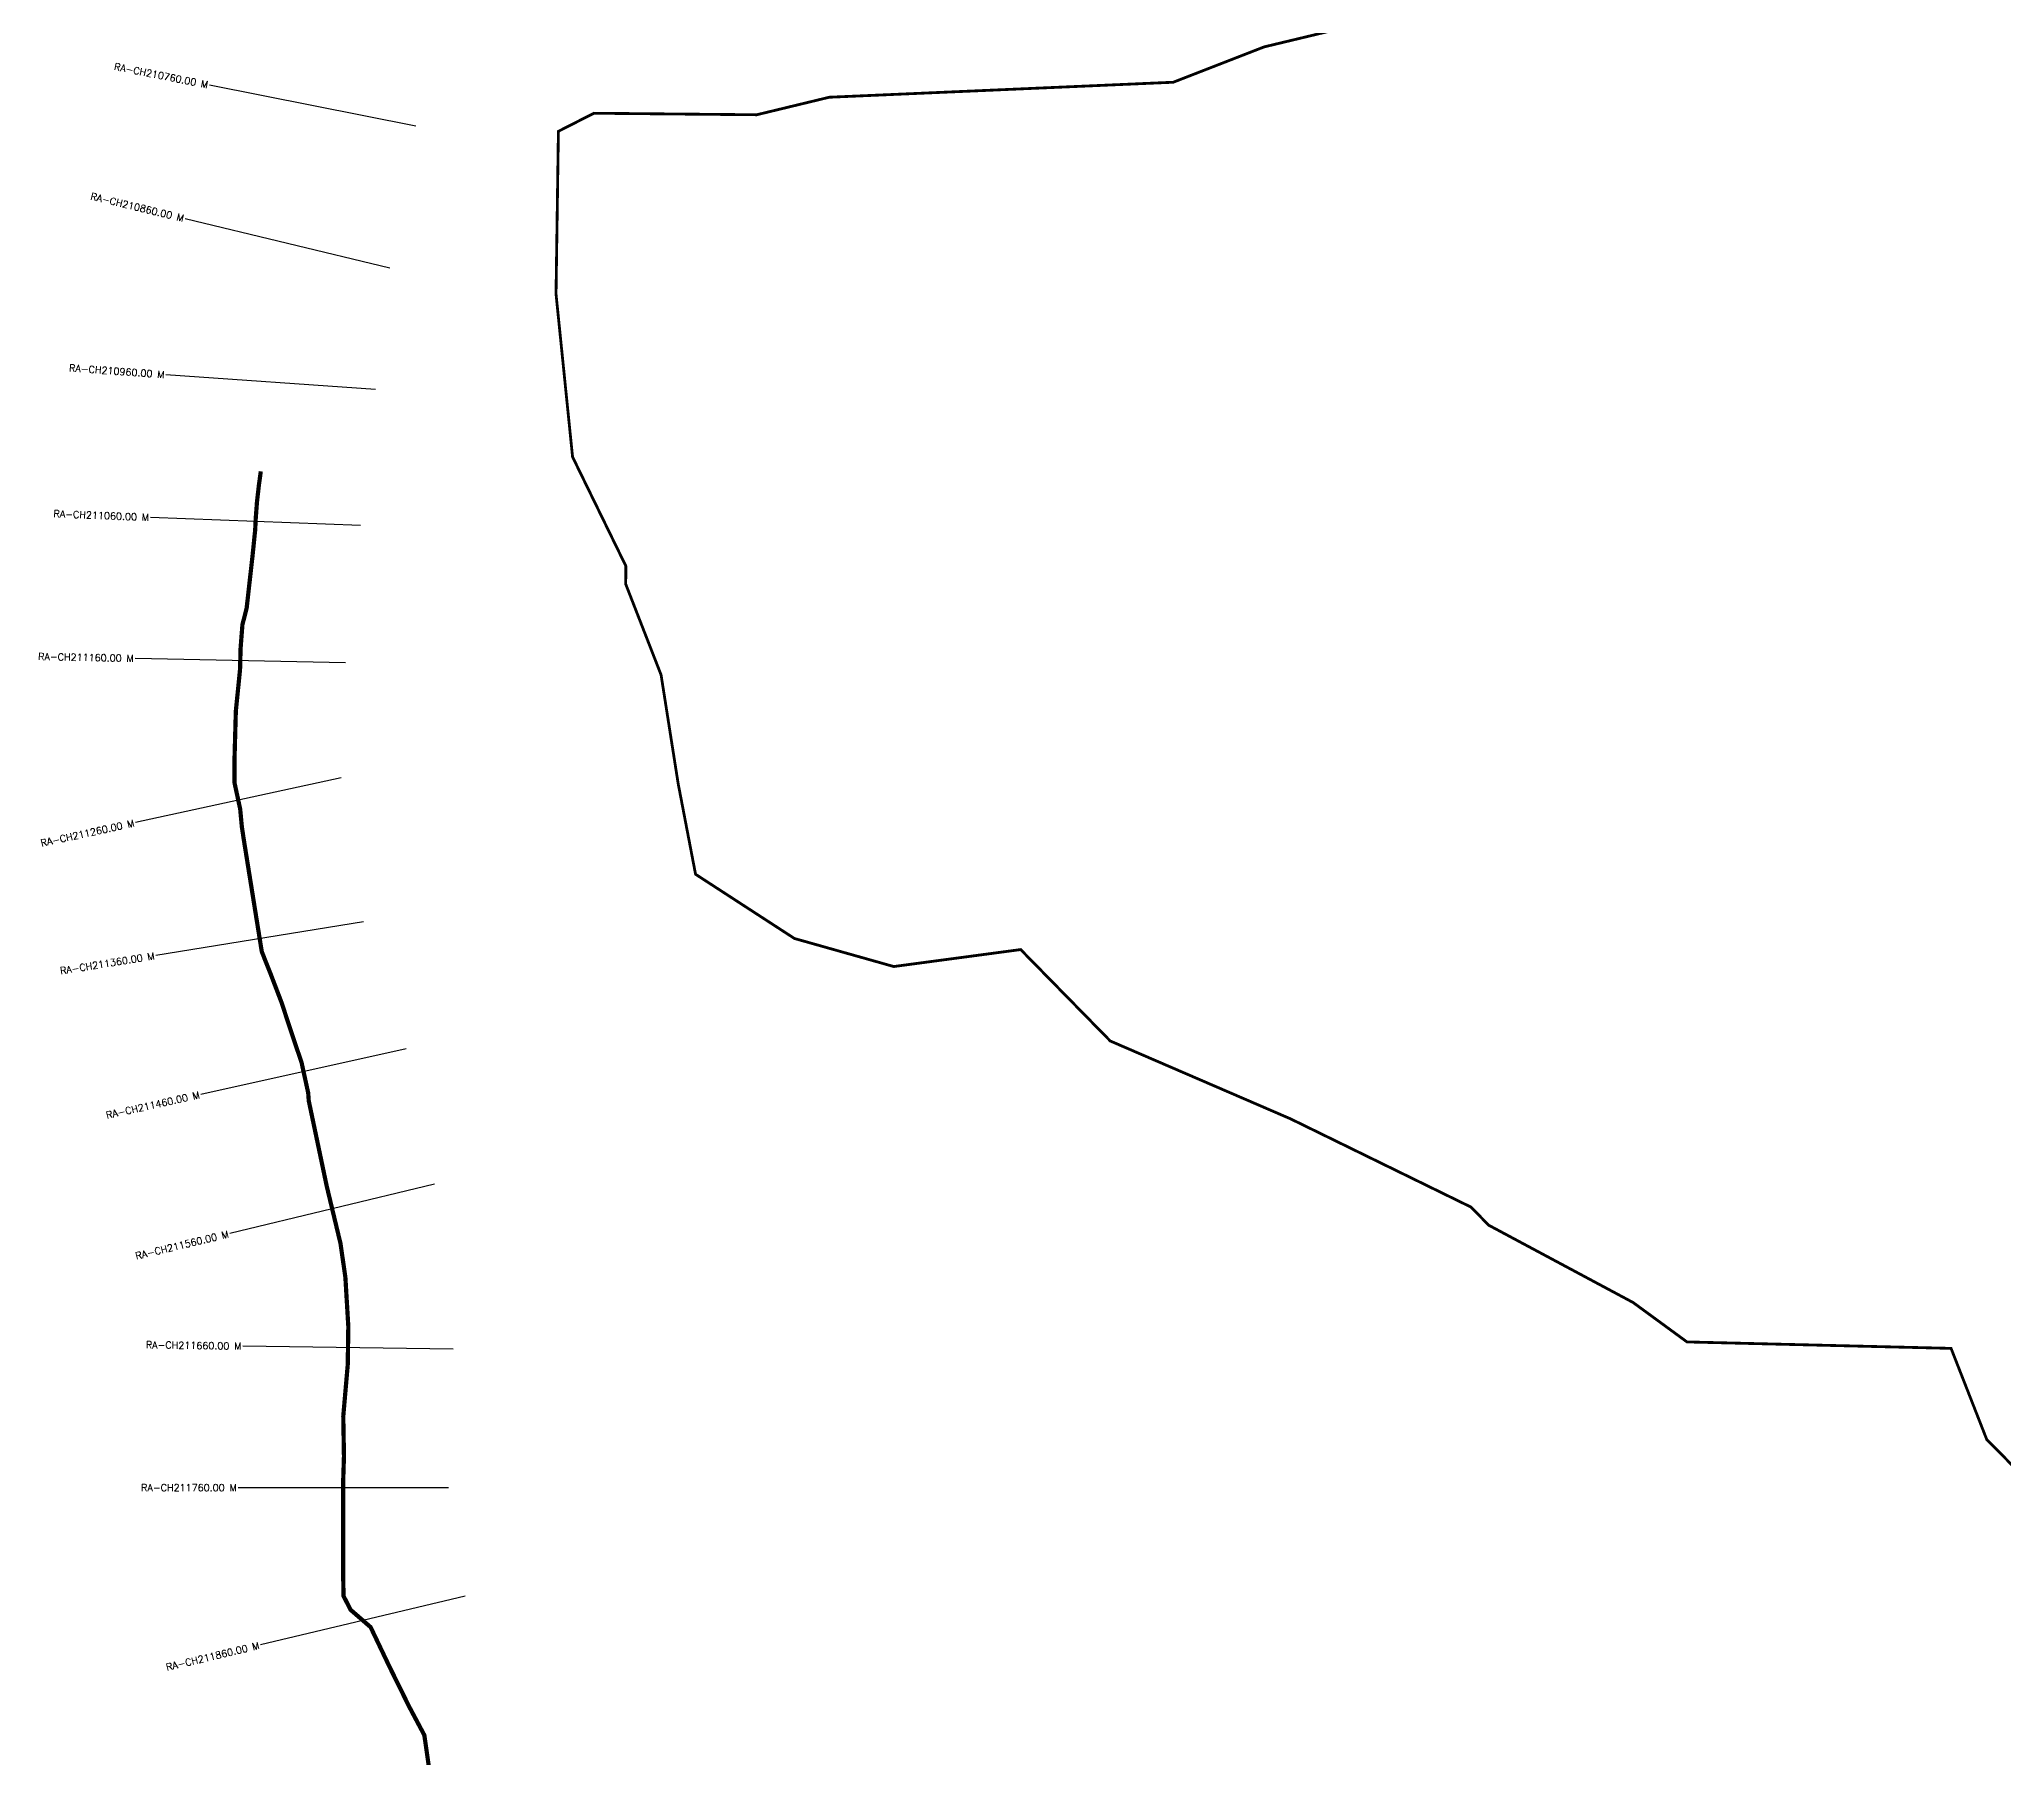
# Model space of a CAD drawing. Header units: metres. Extents: x 274520 to 277334, y 2070366 to 2075321.
# Drawn here: x 274532 to 275933, y 2072843 to 2074070 of the extents above; entities that cross this region are included whole.
import ezdxf
from ezdxf.enums import TextEntityAlignment as Align

# ---------------------------------------------------------------- set-up
doc = ezdxf.new("R2010")
doc.units = ezdxf.units.M
doc.header["$MEASUREMENT"] = 0
for name, color, linetype in [('CS', 134, 'Continuous'), ('CSMark', 6, 'Continuous'), ('NATURALLY PROTECTED', 3, 'Continuous')]:
    doc.layers.add(name, color=color, linetype=linetype)
doc.styles.get("Standard").update_dxf_attribs({"font": 'simplex.shx'})

msp = doc.modelspace()

# ---------------------------------------------------------------- linework, layer by layer
at = {"color": 6, "const_width": 2, "flags": 128}
msp.add_lwpolyline([(275958.6, 2073032.1), (275920.1, 2073071.2), (275894.7, 2073136.1), (275706.4, 2073140.7), (275668, 2073168.8), (275565.1, 2073223.9), (275552.3, 2073236.9), (275423.7, 2073299.8), (275295.2, 2073355.3), (275231.3, 2073420.5), (275140.8, 2073408.4), (275070, 2073428.4), (274999.5, 2073474.2), (274987.1, 2073538.8), (274974.9, 2073616.4), (274949.7, 2073681.1), (274949.8, 2073694), (274911.8, 2073771.8), (274900, 2073888), (274901.7, 2074004), (274927, 2074016.9), (275043.1, 2074015.8), (275094.8, 2074028.3), (275340.1, 2074039), (275404.9, 2074064.2), (275456.6, 2074076.6)], dxfattribs=at)
at = {"layer": 'CS'}
for p, q in [((274800, 2074007.7), (274652.9, 2074036.9)), ((274781.4, 2073906.5), (274635.6, 2073941.7)), ((274771.4, 2073819.8), (274621.8, 2073830.4)), ((274760.7, 2073722.8), (274610.8, 2073728.7)), ((274749.9, 2073624.9), (274599.9, 2073628.1)), ((274746.7, 2073543), (274600.2, 2073511)), ((274762.8, 2073440.2), (274614.7, 2073416.2)), ((274793.2, 2073349.6), (274646.8, 2073317.2)), ((274813.3, 2073253.1), (274667.5, 2073218)), ((274826.7, 2073135.5), (274676.7, 2073137.7)), ((274823.3, 2073036.7), (274673.3, 2073036.7)), ((274835.3, 2072959.4), (274689.4, 2072924.6))]:
    msp.add_line(p, q, dxfattribs=at)
at = {"layer": 'NATURALLY PROTECTED', "const_width": 3, "flags": 128}
msp.add_lwpolyline([(274689.5, 2073761.5), (274688.2, 2073752.1), (274686.8, 2073740), (274685.9, 2073728.1), (274685.5, 2073719.8), (274683.6, 2073701.2), (274682.2, 2073688.8), (274679.4, 2073663.9), (274676.4, 2073652.2), (274675.1, 2073635.5), (274674.7, 2073620.3), (274671.7, 2073590.5), (274670.8, 2073558), (274670.8, 2073539.2), (274674.8, 2073520.7), (274676, 2073507.9), (274677.5, 2073498.1), (274677.5, 2073498.1), (274690.2, 2073419), (274696.4, 2073403.4), (274704.2, 2073383), (274711.7, 2073360.3), (274718.6, 2073339.8), (274723.3, 2073318.2), (274723.7, 2073312.6), (274736.5, 2073251.8), (274746.3, 2073211), (274749.8, 2073186.9), (274751.9, 2073151.7), (274751.5, 2073124.5), (274748.3, 2073087.7), (274748.8, 2073059.1), (274748.3, 2073043.5), (274748.3, 2073004.9), (274748.2, 2072975.6), (274748.2, 2072975.6), (274748.5, 2072959.5), (274753.5, 2072949.7), (274767.8, 2072937.3), (274781.3, 2072909), (274795.3, 2072880.6), (274806.1, 2072860.3), (274810.2, 2072831.8)], dxfattribs=at)

# ---------------------------------------------------------------- texts
at = {"layer": 'CSMark'}
for s, rotation, p in [('RA-CH210760.00 M', 348.7701, (274651.9, 2074037.1)), ('RA-CH210860.00 M', 346.4481, (274634.6, 2073941.9)), ('RA-CH210960.00 M', 355.9334, (274620.8, 2073830.5)), ('RA-CH211060.00 M', 357.7766, (274609.8, 2073728.7)), ('RA-CH211160.00 M', 358.7902, (274598.9, 2073628.1)), ('RA-CH211260.00 M', 12.3068, (274599.2, 2073510.8)), ('RA-CH211360.00 M', 9.1754, (274613.7, 2073416.1)), ('RA-CH211460.00 M', 12.4904, (274645.8, 2073317)), ('RA-CH211560.00 M', 13.5464, (274666.5, 2073217.8)), ('RA-CH211660.00 M', 359.1836, (274675.7, 2073137.7)), ('RA-CH211860.00 M', 13.395, (274688.4, 2072924.4))]:
    msp.add_text(s, height=5, rotation=rotation, dxfattribs=at).set_placement(p, align=Align.MIDDLE_RIGHT)
msp.add_text('RA-CH211760.00 M', height=5, dxfattribs=at).set_placement((274672.3, 2073036.7), align=Align.MIDDLE_RIGHT)

doc.saveas('drawing.dxf')
